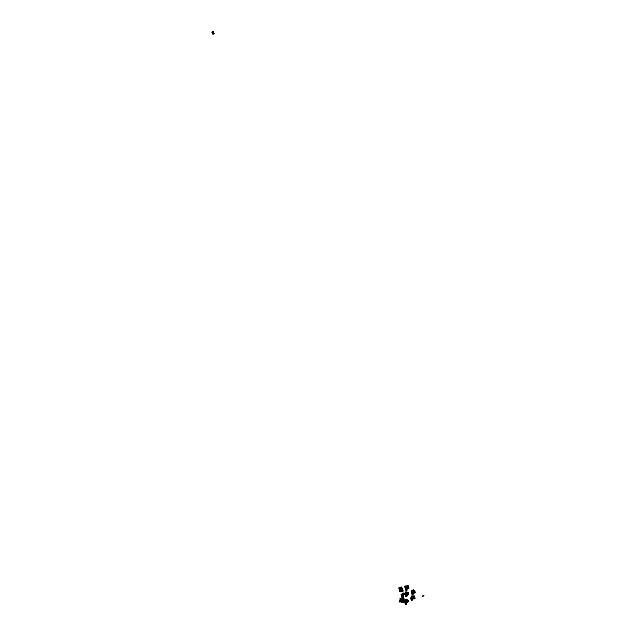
<?xml version="1.0" encoding="UTF-8"?>
<svg xmlns="http://www.w3.org/2000/svg" width="636" height="636" viewBox="0 0 636 636"><rect width="100%" height="100%" fill="white"/><g stroke="black" fill="none" stroke-linecap="round" stroke-linejoin="round"><path stroke-width="0.95" d="M412.899 596.934L412.041 598.858L410.983 598.587L411.778 595.948L412.836 596.218L412.987 597.18M410.983 598.587L411.778 595.948M411.532 600.13L412.414 599.899L411.532 600.13L411.214 599.231L412.096 599.009L412.836 596.218M406.348 594.962L406.69 593.658L407.652 594.072L407.716 594.779L407.31 595.375L406.348 594.962L407.493 592.466L408.463 592.871L408.519 593.587L408.153 594.135L407.183 593.722L407.127 593.014L408.519 593.587M407.183 593.722L407.493 592.466M408.463 592.871L407.31 595.375M404.727 593.619L405.967 591.814L406.945 592.227L405.76 594.74L404.782 594.326L404.727 593.619L405.704 594.024L405.76 594.74M404.782 594.326L405.967 591.814M405.704 594.024L406.945 592.227M401.276 594.549L403.248 593.07L403.995 593.714L404.067 594.557L402.612 595.63L401.539 595.908L401.276 594.549L402.357 598.206L403.439 597.935L403.105 596.862L402.024 597.14M401.356 595.391L402.668 594.406M401.467 595.065L403.995 593.714M405.855 599.939L406.69 599.319L408.376 600.774L408.439 601.489L407.604 602.109L405.919 600.654L405.855 599.939L407.541 601.394L407.604 602.109M405.919 600.654L406.754 600.034L406.69 599.319M406.054 600.845C404.87 600.026 409.369 602.26 405.092 602.228L405.148 602.944L406.229 602.666L405.482 600.034L404.401 600.312L405.148 602.944M405.999 602.03L407.024 601.441M407.541 601.394L408.376 600.774M399.162 602.069L404.552 598.953M411.357 591.051L413.503 589.914L414.1 590.653L414.163 591.369L412.017 592.506L411.357 591.051L412.017 592.506M411.42 591.766L412.851 591.011M411.953 591.79L414.1 590.653M413.233 594.008L412.597 593.07L411.651 593.571L412.279 594.517L413.233 594.008L412.303 592.219L414.449 591.082L415.101 592.529L414.441 592.879L413.79 591.432L414.441 592.879M413.829 591.965L414.267 591.742M412.359 592.935L413.074 592.553L413.01 591.846L413.67 593.293L412.955 593.674L412.303 592.219M412.899 592.959L415.046 591.822M413.217 593.833L412.279 594.517M212.178 32.078L213.171 31.8L213.847 33.692L212.853 33.97L212.178 32.054L212.702 33.493M212.233 32.166L213.235 32.023M212.273 32.293L213.283 32.15M212.321 32.42L213.322 32.277M212.368 32.547L213.37 32.404M212.408 32.675L213.41 32.531M212.456 32.802L213.458 32.659M212.504 32.929L213.505 32.778M212.543 33.048L213.545 32.905M212.591 33.175L213.593 33.032M212.639 33.303L213.64 33.159M212.678 33.43L213.68 33.287M212.726 33.557L213.728 33.414M212.774 33.684L213.775 33.533M212.814 33.803L213.815 33.66L213.179 31.824L213.855 33.716M399.074 587.751L401.507 587.123L401.809 587.974L401.873 588.69L399.432 589.31L399.074 587.751L400.052 591.639L401.125 591.369L401.078 590.788L400.394 588.864L399.313 589.143L400.052 591.639M404.846 586.344L405.919 586.074L406.611 587.99L406.666 588.705L405.593 588.976L404.846 586.344L405.593 588.976M406.054 586.988L407.056 586.734L406.921 585.812L408.002 585.541L408.749 588.173L407.668 588.451L406.984 586.527M399.13 588.459L401.57 587.839L401.507 587.123M406.038 586.813L407.04 586.559L407.438 587.807L405.53 588.268M399.376 588.602L401.809 587.974M399.821 589.604L399.79 588.491L399.98 589.564M401.435 588.618L401.626 589.143M401.364 589.214L402.445 588.936L403.113 590.947L402.031 591.218L401.364 589.214L402.031 591.218M407.43 587.632L406.444 588.069M401.38 589.389L402.445 588.936M407.668 588.451L407.604 587.736L408.686 587.457M406.046 588.864L406.325 589.008M405.704 589.167L406.786 588.888L407.12 589.962L406.038 590.232L405.704 589.167L406.038 590.232M405.72 589.341L406.786 588.888M399.996 591.067L401.873 590.637M400.966 590.908L401.841 590.685M402.016 591.043L403.113 590.947M406.022 590.057L407.12 589.962M405.402 595.431L406.484 595.153L406.817 596.226L405.736 596.504L405.402 595.431L405.736 596.504M405.418 595.606L406.484 595.153M401.992 596.735L403.065 596.457L402.564 595.058L401.491 595.328L402.039 597.315L403.121 597.037L403.065 596.457M405.72 596.33L406.817 596.226M403.423 597.753L402.357 598.206M413.042 596.218L414.115 595.94L414.799 597.864L414.863 598.571L413.782 598.85L413.042 596.218L413.782 598.85M413.098 596.934L414.179 596.655L414.115 595.94M411.413 598.508L411.572 598.961M412.915 598.198L413.543 598.039L412.311 598.039L412.931 598.373M413.726 598.134L414.799 597.864M411.214 599.231L412.08 598.834L412.414 599.899M405.593 602.65L405.887 602.968M405.267 603.127L406.34 602.856L406.674 603.922L405.601 604.2L405.283 603.31L406.34 602.856M410.92 597.872L411.977 598.142M406.022 592.529L407 592.935M406.293 594.255L407.716 594.779M404.067 594.557L403.248 593.07M406.754 600.034L408.439 601.489M402.111 600.368L401.141 599.271A1.741 1.383 -4.9 0 1 403.59 600.432A1.741 1.383 -4.9 0 1 401.197 601.815A1.741 1.383 -4.9 0 1 400.632 599.565L401.602 600.654M401.857 600.511L403.701 602.602M414.163 591.369L413.503 589.914M415.101 592.529L414.449 591.082M414.282 591.917L413.933 591.488M413.67 593.293C411.858 590.494 413.281 593.833 414.084 592.283M414.41 597.291L414.863 598.571M408.749 588.173L408.002 585.541M406.921 585.812L407.604 587.736M411.198 599.056L411.516 599.947M406.666 588.705L405.919 586.074M406.038 588.69L406.166 589.047M401.57 587.839L401.873 588.69M406.229 602.666L405.482 600.034M401.125 591.369L400.394 588.864M404.401 600.312L405.092 602.228M403.439 597.935L402.54 594.787M399.758 588.888L399.694 589.246M412.597 593.07L411.651 593.571M408.089 593.42L408.153 594.135M406.674 603.922L405.601 604.2M212.71 33.501L212.853 33.97M407.159 593.412L406.722 594.064L407.684 594.469L408.121 593.825L407.159 593.412M400.378 598.404L399.869 598.699L400.457 599.366A2.043 1.622 -4.9 0 0 401.07 602.038A2.043 1.622 -4.9 0 0 403.9 600.4A2.043 1.622 -4.9 0 0 400.966 599.072L400.378 598.404M413.821 591.83L413.05 592.243L413.646 592.983L414.418 592.569L413.821 591.83M401.825 590.51L401.006 591.035L401.825 590.51M423.815 595.701L422.479 596.194L423.815 595.701"/></g></svg>
